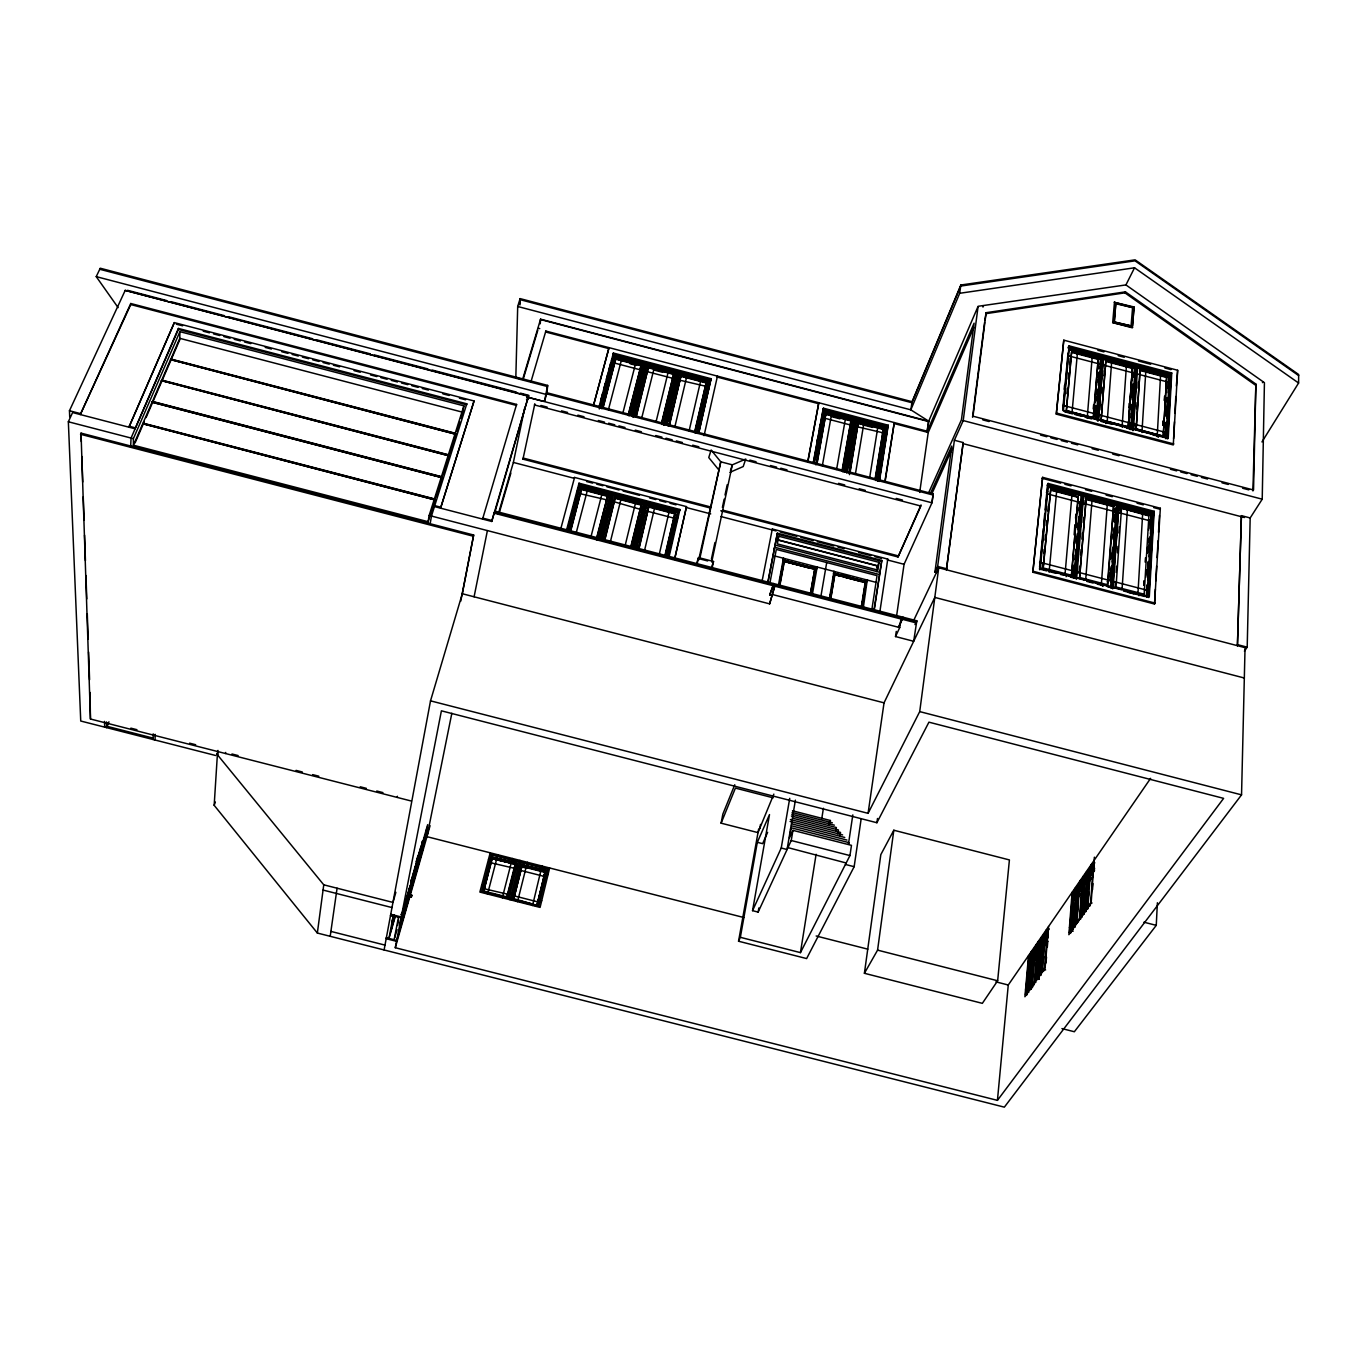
<?xml version="1.0" encoding="UTF-8"?>
<svg xmlns="http://www.w3.org/2000/svg" width="1367" height="1367" viewBox="0 0 1367 1367"><rect width="100%" height="100%" fill="white"/><g stroke="black" fill="none" stroke-linecap="round" stroke-linejoin="round"><path stroke-width="1.5" d="M152.164 402.24L442.088 477.698L152.164 402.24L161.443 380.607L449.025 455.809L161.443 380.607M153.155 739.53L153.189 733.857M1261.963 441.934L1298.599 383.016L1298.65 374.507L1135.106 259.85L960.83 285.019L912.062 401.71L910.832 409.844L928.706 421.19L927.27 431.237L545.843 331.053L530.892 382.025M155.086 740.025L155.137 734.352L154.727 735.446M161.443 380.863L170.567 359.572L455.843 434.262L170.567 359.572M170.567 359.829L179.778 338.332L462.781 412.253L460.952 418.046M474.059 400.975L440.567 508.165L474.059 400.975L174.327 322.612L129.78 425.24M178.376 329.464L178.394 328.439L466.796 403.812L466.625 404.803L178.376 329.464L131.061 438.055L130.617 447.282M462.866 411.757L463.891 405.862L179.914 331.651L179.743 339.87L146.064 417.584M1244.414 651.188L1247.2 647.172L1250.173 517.956L1262.219 499.194L1264.424 382.675L1125.93 284.917L978.106 306.293L963.222 420.575L954.371 440.242L937.642 566.434L934.943 572.09L936.48 572.5M1252.924 490.958L1255.88 384.076L1125.434 291.855L986.12 312.701L984.838 320.408L985.282 319.4M1255.88 384.076L1253.539 490.001L972.996 416.2L972.552 417.191L984.565 322.509M217.575 751.508L214.175 805.317L317.349 933.046L1004.352 1107.15L1241.544 794.859L1245.047 647.668L938.719 567.783L913.703 620.396M1241.424 515.649L1237.425 645.685L1241.424 515.649L1250.173 517.956M912.062 401.71L520.126 298.621L517.7 306.481L515.82 377.685L521.904 379.291M519.699 303.833L519.819 299.595L911.909 402.735L960.693 286.062L1135.037 260.841L1298.65 375.566M519.938 304.978L520.126 298.621M1061.937 1028.582L1074.342 1031.743L1156.26 925.356L1157.388 902.75M217.695 756.019L217.968 750.415M527.013 397.045L931.969 502.8L933.183 493.897L546.954 392.756L547.654 385.409L100.252 268.222L96.237 276.63L118.126 307.626M1173.604 438.619L1174.475 421.788M1174.919 413.364L1175.791 396.515M1176.338 385.99L1177.653 370.269L1063.782 340.161L1056.281 414.116L1173.279 444.941L1177.653 370.269M1165.948 438.807L1169.4 375.6L1137.344 367.586M1136.285 368.97L1137.737 365.69L1170.425 374.319L1166.957 438.175L1133.482 429.358M1167.162 438.363L1167.657 429.221M1167.896 425.069L1168.119 420.899M1168.341 416.747L1168.905 406.341M1169.246 400.104L1169.468 395.952M1169.81 389.715L1170.613 375.036L1171.741 372.986L1069.079 345.851L1068.071 347.936L1074.906 349.747M1167.674 438.961L1171.194 373.977L1068.601 346.842M1171.741 372.986L1168.238 437.987L1063.048 410.271L1069.079 345.851M69.717 416.867L69.461 410.732L125.2 290.385L528.551 395.952L494.957 511.942M1162.958 425.188L1163.18 421.053M1164.342 400.36L1164.581 396.225M1163.18 425.462L1163.3 420.848M1164.53 400.719L1164.804 396.498M1166.632 376.882L1163.249 436.141L1136.199 428.862L1140.095 369.859L1136.131 428.999L1163.249 436.141L1166.632 376.882L1140.027 369.996M1154.534 604.026L1160.344 508.251L1042.611 477.339L1032.837 572.243L1154.534 604.026L1155.354 589.28M1155.816 580.838L1156.636 566.092M1157.114 557.651L1158.037 540.802M1158.515 532.361L1159.455 515.513M1163.813 437.098L1164.001 433.698M1164.974 416.217L1165.368 408.989M1166.29 392.244L1166.769 383.888M1165.316 426.658L1165.573 422.437M1166.683 401.727L1166.957 397.507M1165.402 436.927L1166.051 422.642M1166.683 413.637L1167.418 397.694M1168.067 388.536L1168.751 376.198L1162.651 374.592M1165.812 437.543L1166.649 422.113M1166.888 417.926L1167.914 399.096M1168.255 392.825L1169.4 375.6M1157.2 436.5L1160.651 373.755M1112.601 588.835L1119.06 503.774L1152.859 512.642L1147.99 596.695L1123.503 590.305M1148.229 596.73L1148.434 593.073M1149.271 578.702L1149.75 570.347M1150.125 564.075L1150.365 559.889M1150.604 555.72L1151.202 545.262M1151.937 532.72L1152.535 522.262M1152.859 516.726L1154.209 511.292L1048.079 483.44L1047.583 484.396L1153.663 512.232L1148.741 597.55M1148.656 595.79L1149.032 589.536M1149.63 579.147L1150.228 568.74M1150.946 556.249L1153.475 512.557L1047.412 484.738M1154.209 511.292L1149.305 596.627L1039.911 568.057L1039.398 568.997L1046.695 570.893M1143.786 584.973L1144.145 580.633M1145.153 562.076L1145.512 557.736M1143.991 585.315L1144.282 581.078M1144.162 594.337L1148.929 515.325L1121.504 508.131L1116.036 586.853M1145.819 577.164L1146.264 569.766M1147.238 553.105L1147.614 546.868M1148.588 530.208L1149.22 519.802M1148.912 542.221L1149.151 538.051M1146.537 590.783L1146.776 586.597M1147.631 571.97L1148.246 561.529M1148.981 548.987L1149.596 538.547M1150.689 519.785L1151.817 513.889L1146.947 597.242M1146.298 597.14L1147.016 584.82M1147.562 575.541L1148.348 561.905M1148.912 552.49L1149.818 536.923M1150.313 528.585L1151.134 514.505L1142.744 512.3M1146.828 595.79L1147.391 586.135M1147.75 579.847L1148.741 563.084M1149.1 556.796L1150.211 537.949M1150.45 533.762L1151.578 514.265L1129.398 508.456M1139.634 595.175L1138.882 595.704M1145.819 371.26L1141.992 431.34L1135.259 429.563L1135.601 424.488L1164.086 431.989M1142.077 432.519L1142.146 430.571M1136.643 408.75L1137.054 402.547M1138.01 388.108L1138.421 381.906M1130.338 429.546L1130.629 425.359M1131.141 417.841L1132.047 404.495M1132.542 397.216L1133.328 384.486M1133.892 377.377L1134.593 367.176L1111.918 360.392L1111.576 362.939M1130.868 428.332L1135.242 366.561L1103.152 358.547M1131.141 428.196L1136.25 365.297L1103.528 356.633L1102.537 363.895L1103.066 362.409L1101.58 362.016L1100.657 363.4M1131.944 428.948L1136.25 365.297M1132.201 429.153L1133.123 423.104M1133.653 407.588L1134.08 401.368M1135.054 386.861L1135.464 380.641M1132.491 430.075L1136.848 365.279M1122.051 589.416L1127.416 509.498M1132.918 430.656L1133.875 423.309L1132.354 422.916L1131.398 424.266M1133.858 416.474L1134.832 401.966M1135.259 395.746L1136.233 381.239M1133.328 430.212L1137.737 365.69M1115.062 587.588L1115.455 581.983L1145.068 589.724M1116.121 572.448L1116.549 566.228M1117.488 552.729L1117.933 546.458M1118.855 532.993L1119.3 526.756M1128.869 407.571L1129.142 403.453M1132.372 367.979L1128.305 426.931L1132.44 367.843L1105.886 360.82L1101.153 419.772L1128.305 426.931L1132.44 367.843M1129.159 423.582L1129.86 413.261M1130.782 399.865L1131.21 393.593M1132.132 380.248L1132.696 371.995M1129.774 429.392L1130.065 425.222M1131.124 409.211L1131.483 404.598M1132.542 388.484L1132.884 383.973M540.255 323.791L540.58 319.177L928.706 421.19L926.877 432.143L974.09 323.176L961.428 419.823L928.808 492.41M1110.756 575.063L1111.354 566.724M1112.089 556.318L1112.687 547.979M1113.439 537.556L1114.02 529.234M1114.771 518.811L1115.062 514.641M1089.619 874.709L1090.114 876.982M1110.653 577.421L1111.474 566.109M1111.986 558.744L1112.806 547.296M1113.404 538.94L1114.225 527.594M1114.754 520.143L1115.575 508.507L1115.216 512.557L1117.078 509.652L1118.616 510.062L1118.052 511.48M1110.414 580.719L1111.918 566.211M1112.208 562.042L1113.251 547.415M1113.695 541.144L1114.601 528.619M1115.045 522.348L1116.036 508.456M1088.491 896.256L1088.764 892.173M1110.568 587.742L1116.497 504.611L1117.523 503.364L1083.706 494.495L1083.142 496.067L1116.549 504.833L1107.424 503.022M1122.136 426.111L1126.408 366.134M1126.459 365.023L1126.357 366.852M1087.824 909.021L1090.165 876.162L1094.557 869.822M1122.222 427.29L1122.29 425.342M1088.286 907.312L1088.388 905.877M1091.344 864.405L1091.242 865.789L1094.13 868.096L1086.919 878.52M1117.523 503.364L1111.576 587.195L1087.073 580.787M1111.867 587.229L1112.123 583.589M1113.285 567.168L1113.575 562.999M1114.618 548.406L1114.908 544.237M1115.933 529.661L1116.241 525.492M1117.642 505.722L1117.266 510.899L1117.847 509.857M1089.772 906.236L1089.875 904.886M1112.14 588.357L1112.738 579.847M1113.49 569.219L1113.951 562.845M1114.84 550.081L1115.301 543.707M1115.745 537.316L1118.155 503.295M1112.328 588.032L1118.343 502.971L1117.762 503.996M1092.609 866.148L1084.817 877.443L1081.895 917.342L1080.528 917.001L1090.661 902.664L1093.497 862.526L1094.864 862.867M1116.138 538.564L1117.027 526.073M1117.471 519.819L1118.479 505.329L1151.868 514.095L1152.859 512.642M1128.493 362.682L1126.818 366.459M1131.039 326.44L1132.594 307.626L1115.831 303.184L1114.173 321.963L1131.295 325.944L1114.173 321.963M1113.046 588.391L1118.889 505.243L1127.724 507.567L1127.365 510.284M1094.369 857.177L1091.122 903.314L1068.874 934.703L1072.121 892.292M1092.506 889.78L1092.951 883.646M1093.942 869.327L1094.249 864.952L1085.227 878.007L1082.664 915.258M1132.508 325.79L1134.046 306.977L1114.276 302.295L1133.79 307.49M1114.515 301.799L1112.687 322.612L1132.372 327.824L1134.046 306.977M1081.963 902.955L1082.425 896.855M1083.587 880.895L1083.313 884.671L1081.946 884.312L1084.92 882.347L1087.073 882.757L1086.133 883.953L1086.594 877.682M1085.774 872.488L1086.936 875.529L1088.986 876.281M1084.697 901.502L1085.142 895.47M1107.39 584.717L1113.575 506.046L1107.817 584.837L1079.588 577.472L1086.116 498.835L1079.657 577.352M1084.663 904.288L1085.415 895.932M1084.253 914.215L1086.816 877.887M1085.432 904.083L1086.167 894.001M1087.312 878.058L1086.885 883.919L1088.354 882.894M1085.022 911.242L1087.363 878.639L1094.591 868.216M1108.74 581.112L1109.338 572.807M1110.294 559.359L1110.756 553.105M1111.73 539.572L1112.106 534.292M1113.011 521.767L1113.456 515.496M1085.688 911.157L1087.893 878.844L1093.89 870.198M1085.996 911.601L1088.354 878.759M1086.475 909.123L1087.893 878.844M1114.737 512.369L1115.045 508.285M1077.384 894.565L1074.958 927.168L1077.042 894.684L1081.827 887.798M1075.419 924.724L1076.94 894.65L1074.53 926.706M1078.067 889.985L1077.999 892.155L1075.966 891.404L1074.821 888.379M1101.272 585.384L1107.441 502.697M1078.631 890.583L1079.093 892.839M1077.452 911.943L1077.897 905.86M1076.888 922.657L1079.161 892.019L1082.374 887.371M1077.093 923.101L1078.683 920.692M1080.272 880.485L1080.169 881.869L1083.006 884.141L1075.966 894.326L1073.522 926.723M1103.22 585.657L1102.503 586.204M1109.508 500.647L1108.688 502.766M1069.524 932.533L1079.434 918.539L1082.356 878.673L1083.723 879.015L1073.898 893.249L1070.891 932.875L1069.524 932.533L1072.548 892.907L1082.356 878.673M1079.879 919.188L1083.006 876.486M1080.391 918.282L1083.45 877.084L1093.497 862.526M1073.112 931.252L1071.489 930.824L1074.308 893.813L1083.108 881.066M1071.608 930.859L1071.711 929.44L1073.078 929.799M1073.915 919.701L1074.428 911.601M1075.658 893.471L1075.197 899.708L1076.102 898.546L1071.591 899.281M1073.3 927.783L1076.376 893.847M1106.399 422.813L1105.715 423.497M1114.43 321.467L1115.831 303.184M1111.627 362.221L1107.082 423.292M1101.119 409.878L1101.512 404.888M1102.434 393.423L1102.913 387.237M1103.835 375.754L1104.228 370.782M1105.818 360.956L1101.153 419.772L1128.373 426.794M1095.599 410.39L1095.941 406.255M1097.274 389.732L1096.949 393.867L1097.342 389.287M1095.633 410.322L1096.009 405.743M1098.333 377.275L1098.692 372.832M1095.77 414.662L1096.437 406.392M1096.949 400.189L1097.786 389.868M1098.453 381.598L1099.136 373.345M1095.787 414.833L1096.522 405.743M1096.966 400.428L1097.804 390.142M1098.384 382.863L1099.307 371.636M1095.873 419.122L1096.949 405.862M1097.291 401.693L1098.145 391.304M1098.641 385.05L1099.649 372.576M1099.991 368.424L1101.05 357.522L1068.943 349.508M1096.146 418.986L1101.05 357.522M1102.041 356.24L1101.119 357.761L1068.772 349.217L1069.302 347.594L1102.041 356.24L1096.915 419.72L1090.917 418.148M1098.111 408.767L1098.607 402.564M1099.444 392.244L1099.939 386.041M1100.931 373.635L1101.443 367.433M1097.462 420.831L1102.656 356.24M1097.633 420.506L1102.827 355.898L1102.28 356.975L1136.455 366.014L1137.036 364.938L1132.679 429.734L1126.459 428.093M1099.376 403.162L1098.384 415.568L1098.931 414.098L1097.411 413.688L1096.471 415.055M1099.717 399.027L1100.708 386.622M1101.033 382.487L1102.195 368.031M1098.333 420.985L1103.374 358.137M1085.671 579.916L1092.165 498.682L1105.527 502.185M1098.453 420.13L1103.528 356.633M1047.925 928.62L1044.678 967.631L1035.485 980.6L1038.817 941.846L1047.925 928.62L1049.224 928.962L1040.116 942.171L1036.955 979.062M1048.54 926.536L1045.072 968.297L1024.908 996.748L1028.548 955.55M1046.49 957.037L1045.994 963L1045.652 961.257M1047.31 947.109L1047.806 941.145M1079.076 573.354L1079.657 566.246M1080.613 554.712L1081.041 549.585M1081.895 539.162L1082.408 532.908M1083.279 522.484L1083.689 517.427M1085.125 500.202L1084.834 503.74L1113.763 511.326M1093.207 408.904L1093.651 404.598M1098.214 358.786L1093.327 417.721L1066.157 410.561L1093.327 417.721L1098.214 358.786L1071.643 351.763L1066.38 410.613M1093.993 417.225L1094.284 413.603L1065.747 406.067M1095.24 402.035L1095.65 396.96M1096.59 385.579L1097.086 379.394M1097.923 369.124L1098.436 362.939M1039.655 966.64L1040.184 960.317M1047.618 935.062L1042.013 943.162L1038.835 978.071L1037.519 977.73M1039.04 979.045L1042.064 943.264L1047.6 935.284M1073.727 569.561L1074.103 564.947M1042.491 942.752L1039.826 975.064L1035.964 974.996L1034.973 976.397M1073.693 576.122L1074.633 564.998M1075.094 559.667L1075.966 549.312M1076.495 543.109L1077.281 533.745M1077.811 527.491L1078.683 517.085M1079.212 510.831L1079.981 501.689L1079.366 502.834M1087.209 418.063L1092.301 355.676M1040.355 974.944L1043.004 943.589L1047.43 937.181L1043.004 943.589M1074.103 576.806L1076.307 550.525M1076.666 546.356L1077.726 533.865M1078.067 529.695L1079.127 517.187M1079.469 513.035L1079.913 502.492M1074.154 578.224L1081.143 495.35L1048.147 486.686M1048.079 936.805L1043.448 943.486L1040.765 975.372L1043.106 943.606M1044.063 939.129L1043.978 941.248L1042.013 940.53L1040.936 937.574M1044.593 939.71L1045.02 941.914M1082.151 494.085L1081.212 495.555L1047.771 486.772L1048.301 485.2L1082.151 494.085L1075.146 577.677L1040.253 568.569L1039.757 569.8M1043.329 960.505L1043.636 956.524M1042.491 971.92L1045.089 941.111M1045.994 930.243L1047.071 933.2L1040.475 942.769L1037.399 979.114M1077.657 551.482L1078.016 547.33M1079.059 534.856L1079.4 530.704M1080.443 518.23L1080.801 514.077M1082.134 498.169L1081.844 501.604L1082.408 500.561M1075.88 578.514L1082.972 493.692M1080.545 527.132L1081.587 514.658M1081.946 510.506L1082.972 498.101M1076.632 578.873L1083.706 494.495M1032.358 987.23L1035.109 955.516M1035.947 944.819L1037.006 947.775L1038.544 948.168L1032.068 957.515L1038.527 948.373M1033.794 985.18L1033.896 983.881M1034.494 982.002L1037.826 943.264L1028.924 956.182L1025.523 994.698L1034.494 982.002L1035.81 982.343M1034.87 982.685L1038.442 941.214M1036.835 970.348L1037.382 963.974M1038.1 955.465L1038.476 951.21M1074.137 534.822L1074.906 524.655M1075.556 518.264L1075.897 514.112M1050.71 489.557L1078.119 496.887L1071.506 575.217L1043.175 567.954L1050.71 489.557L1078.187 496.768L1071.438 575.336M1072.001 576.344L1072.48 570.757L1042.799 563.016L1042.269 568.569M1073.368 560.35L1073.813 555.053M1074.787 543.69L1075.231 538.495M1076.205 527.03L1076.564 522.86M1077.435 512.437L1077.862 507.43M1026.822 995.022L1030.205 956.524L1037.126 946.494M1027.386 993.262L1030.547 957.122L1038.544 945.537M1031.008 951.996L1032.068 954.935L1033.999 955.636M1065.013 574.516L1071.967 494.957M1072.053 493.76L1071.916 495.743M1030.086 977.559L1030.821 969.1M1031.555 960.745L1031.897 956.712M1032.102 956.917L1029.197 990.05L1029.812 989.195L1025.523 989.811M1029.693 989.981L1032.563 957.088M1038.356 950.27L1033.042 957.925L1030.342 989.076L1033.162 957.959L1038.459 950.304M1030.769 989.024L1033.503 957.823M1031.026 989.093L1033.042 957.925M1034.614 954.132L1035.041 956.302M547.654 385.409L544.476 401.385L546.954 392.756M1072.07 412.133L1077.401 353.182M1072.053 414.064L1072.087 412.116M1049.275 570.398L1056.674 490.941M1056.759 489.745L1056.606 491.727M1066.892 393.628L1067.388 388.382M1068.242 379.103L1068.823 372.883M1069.592 364.579L1070.173 358.359M1066.363 410.63L1071.574 351.9M1064.192 389.27L1064.568 385.152M997.432 1100.367L1223.619 798.362L928.928 722.169L876.896 822.729L441.404 710.823L395.285 947.724L997.432 1100.367L1008.265 985.009L1150.621 778.336M1062.757 409.177L1068.02 353.079L1068.242 354.822M1069.302 347.594L1063.372 410.886L1088.918 417.618M1039.911 568.057L1048.079 483.44M1040.184 569.356L1048.301 485.2M1056.281 414.116L1063.782 340.161M1043.704 553.532L1044.098 549.397M1044.986 540.153L1045.482 534.941M1046.37 525.612L1046.866 520.485M1047.771 511.053L1048.25 506.012M1050.642 489.676L1043.243 567.835M997.654 980.771L1009.41 859.928L893.813 830.23L880.826 854.614L864.405 973.287L982.343 1003.344L997.654 980.771L877.58 950.133L864.405 973.287M1039.569 567.185L1043.311 528.568M1043.687 524.586L1044.713 514.009M1045.106 509.908L1047.412 486.122M1032.837 572.243L1042.611 477.339M599.823 539.538L611.579 493.248L579.386 484.858L578.839 487.865M611.391 500.886L611.545 499.553L610.075 499.16L608.657 501.74M599.669 408.323L613.715 354.685L644.899 362.87L631.622 415.26M972.996 416.2L986.12 312.701M977.678 307.302L928.313 422.078M963.188 442.566L946.408 569.783L963.188 442.566L954.371 440.242M411.382 801.045L90.461 719.008L81.029 433.117L473.665 535.027L462.302 593.739L430.52 700.844L868.079 813.331L919.718 711.609L938.719 567.783M317.349 933.046L323.757 884.825L216.704 753.9M613.048 493.624L612.843 495.11L644.609 503.381L645.207 502.014L613.048 493.624L601.326 539.931M934.943 572.09L951.74 446.069L930.38 493.487M877.58 950.133L893.813 830.23M645.053 509.669L645.241 508.336L643.772 507.943L642.78 510.694M517.7 306.481L910.832 409.844L959.685 293.29L960.83 285.019M494.7 511.053L916.813 620.789L913.686 641.277L895.522 636.561L896.274 631.4M646.318 363.246L646.113 364.767L676.87 372.849L677.468 371.431L646.318 363.246L632.887 417.02M876.896 822.729L877.494 818.491M330.199 936.292L337.085 888.208M895.522 636.561L899.725 627.59L900.956 618.978L774.747 586.17L769.621 603.872L429.153 515.462L463.891 405.862M919.683 492.428L928.227 432.485L973.817 327.431M868.079 813.331L884.039 702.843L934.806 597.413L1244.329 678.015M896.735 614.962L904.065 564.298L931.969 502.8L933.183 493.897M720.802 510.762L898.034 556.984L921.033 504.919M758.651 828.983L738.556 941.231L806.633 958.575L854.153 866.695L861.159 818.833M409.331 896.188L409.587 895.231M646.659 502.39L646.437 503.859L678.169 512.129L678.784 510.762L646.659 502.39L635.501 548.816M787.426 847.489L846.173 862.987L849.949 855.571L851.47 845.353L792.945 830.35L789.477 837.868L791.185 827.787L849.197 842.687L848.446 844.157L852.82 814.903M409.878 896.205L410.527 894.479M879.852 611.818L887.781 559.103L772.304 528.995L771.979 529.866M738.556 941.231L740.35 937.318L800.447 952.628L846.173 862.987M411.399 895.983L411.33 897.265M411.313 897.042L411.57 895.744L410.237 896.205C412.065 898.358 411.86 892.976 411.621 895.556M874.145 610.69L881.8 560.402L777.362 533.181L767.81 582.274M839.902 836.314L840.5 832.418L790.416 819.551M835.767 831.358L836.365 827.531L791.39 815.996M876.691 571.594L877.597 565.784L777.515 539.709M871.616 611.152L877.05 575.661L776.302 549.414L769.86 583.282M879.084 562.367L877.904 570.107L777.345 543.912L778.814 536.223L879.084 562.367L876.845 567.493M837.817 833.819L838.415 829.957L793.082 818.32M874.009 609.87L881.8 560.402M678.886 371.79L678.647 373.311L709.388 381.393L710.02 379.975L678.886 371.79L666.293 424.334M885.167 479.714L894.291 422.574L885.218 480.911M861.193 607.563L865.226 582.257L834.844 574.584M861.603 607.238L865.653 581.812M861.552 608.059L865.841 580.65L867.242 580.086L863.329 607.58M862.201 606.931L864.491 592.355M865.123 588.271L866.114 582L834.058 573.713M862.304 606.658L864.73 592.014M865.243 587.998L866.029 583.709M829.82 824.233L830.401 820.508L792.484 810.768M875.358 479.373L883.424 428.896L874.983 479.492M800.447 952.628L816.099 854.29M821.755 818.73L823.412 808.273M875.82 480.518L884.039 428.896L857.587 421.959L849.01 472.692M878.144 474.229L879.152 467.548M879.784 463.823L880.468 459.261M881.117 455.501L881.783 450.973M882.433 447.18L883.099 442.686M883.748 438.875L884.415 434.416M877.306 480.962L885.662 428.213L856.289 420.506L848.411 466.916M878.622 474.349L886.26 427.649L855.947 420.096L886.106 428.025M877.939 481.167L886.26 427.649M878.656 479.937L887.098 426.47L856.135 418.336L855.161 423.445M878.964 481.099L879.63 476.929M880.28 472.777L880.929 468.608M883.236 454.049L883.902 449.88M884.552 445.71L885.218 441.558M885.867 437.389L886.517 433.236M879.22 480.552L887.901 426.128L823.122 409.126L813.16 463.259M879.391 481.44L888.26 425.222L823.464 408.203L823.122 409.126M869.6 478.091L877.819 427.273M877.973 426.196L877.699 427.956M427.871 523.151L429.153 515.462M430.161 523.749L431.459 516.06L466.796 403.812M142.749 423.719L435.048 499.929L142.749 423.719L133.419 445.215L428.11 521.716L435.27 499.109L142.988 423.138L152.164 401.983M787.768 848.018L791.237 840.517L792.945 830.35M855.349 474.366L863.824 423.599M863.995 422.523L863.705 424.283M849.454 474.639L858.305 422.3L849.966 472.948M740.35 937.318L757.318 842.311L769.501 814.578L752.551 910.661L758.138 912.097L787.084 849.522L795.406 800.156M829.376 598.746L833.99 571.406L835.066 572.397L830.435 599.959M830.299 596.029L831.29 590.202M831.683 587.742L832.383 583.606M833.033 579.864L833.785 575.319M830.333 596.183L831.051 591.996M831.734 587.913L832.452 583.726M833.118 579.642L833.836 575.456M830.623 599.617L834.929 574.362M844.208 471.837L844.943 467.206M845.626 463.55L852.017 426.196M852.307 424.505L853.298 419.72L823.908 411.997L815.467 458.287M844.447 471.547L853.298 419.72M844.84 471.649L853.897 419.156L823.703 411.228L822.831 412.868M844.994 471.29L853.897 419.156M752.551 910.661L781.24 848.018L789.716 798.328M845.626 471.29L854.734 417.977L823.737 409.827L823.395 411.33L854.016 419.361L854.734 417.977M846.31 470.385L852.683 433.014M853.384 428.862L854.478 423.736M854.443 422.676L855.52 417.636L846.207 471.905M846.737 472.999L855.195 423.907L853.777 423.548L853.093 424.795M847.232 471.871L856.135 418.336M852.188 443.216L852.888 439.08M841.987 470.863L851.043 420.387L842.362 470.726M820.866 596.542L826.71 562.538M842.824 471.888L851.658 420.404L825.19 413.449L815.843 464.831M758.138 912.097L758.856 907.961M836.604 469.445L845.66 417.396M734.763 784.761L722.853 814.1L721.11 823.173L758.002 832.623L773.842 794.124M810.289 594.32L814.766 569.116L784.333 561.427M810.375 594.115L814.766 569.116M810.614 594.816L815.398 567.51M811.673 591.638L815.552 570.569M812.374 594.32L817.158 567.015L815.757 567.134M822.336 465.72L831.666 413.723M759.779 828.539L760.513 824.404M825.19 413.449L824.335 418.131L850.855 425.103M816.731 464.028L825.89 413.791L816.953 464.302M816.714 443.113L817.466 438.961M819.363 428.623L820.132 424.471M813.621 462.046L823.464 408.203M815.791 451.4L816.543 447.248M817.295 443.113L818.047 438.978M814.014 463.003L823.737 409.827M814.202 463.225L823.703 411.228M867.618 580.155L867.276 581.556M807.743 461.602L818.799 402.752L808.085 460.713M384.093 949.962L430.52 700.844M779.446 586.716L784.521 559L783.462 558.249L783.12 559.65M779.686 586.375L784.419 561.222M386.314 938.018L388.911 938.668L393.149 916.18L390.518 915.514M769.621 603.872L774.747 586.17M778.37 585.486L783.462 558.249M779.72 581.163L780.557 576.601M781.258 572.927L783.701 560.248L816.612 568.997L817.158 567.015M390.894 931.764L394.072 914.899M769.724 594.953L773.807 583.589L769.724 594.953L771.244 595.346M767.793 583.213L777.362 533.181M833.99 571.406L833.443 573.371M394.123 939.744L398.463 917.257M397.609 925.476L398.651 919.957M460.747 601.172L473.665 535.027M761.897 582.103L772.304 528.995M399.916 924.622L400.514 921.58L402.223 920.862L401.813 922.913L408.323 900.101L408.34 894.155M410.937 884.945L399.813 928.073L409.434 892.548M401.266 920.623L402.411 914.762L400.787 914.352M403.692 913.361L401.966 914.079L401.078 918.675C406.477 909.277 409.382 897.213 409.844 886.551L402.325 912.609M409.28 889.797L410.049 885.936M413.142 875.188L411.535 882.809L411.945 879.87M412.851 875.273L412.509 878.349M411.45 882.792L412.971 875.153M413.415 873.718L414.03 870.642M415.414 867.618L414.697 872.026M416.457 863.09L416.935 859.877M414.577 872.129L417.106 859.911M410.425 895.539L410.322 895.129M417.687 861.552L418.387 856.904L417.738 861.415M419.464 852.29L418.849 855.383L419.498 852.444M422.471 840.995L420.506 850.838L421.771 851.128L424.522 837.39L400.958 922.264M420.575 850.855L422.711 841.047M422.318 850.65L427 827.308M474.093 596.781L487.404 530.584M451.845 713.249L426.948 836.672L743.853 917.53M440.721 507.191L434.603 505.602L434.45 506.576L491.727 521.459L528.551 395.952M491.727 521.459L494.358 512.232L916.642 622.002M516.589 404.427L516.384 405.418L130.754 304.551L130.754 303.508L516.589 404.427L482.568 519.084L482.756 518.127L491.932 520.502M498.306 513.958L513.377 462.439L524.825 407.366M545.843 331.053L545.638 331.993L608.776 348.585L593.483 405.503M711.421 559.018L714.941 542.511M722.391 507.43L724.151 499.177M725.023 495.042L727.227 484.721M711.711 562.008L732.336 464.848L745.733 459.056L743.204 466.557L729.858 472.35M712.224 567.595L713.523 561.478L698.537 557.582L696.726 563.084M710.498 508.063L522.963 459.158L534.822 403.88L534.497 404.957L920.862 506.029L898.034 556.984M697.204 563.7L698.537 557.582M698.64 560.06L720.768 461.824L711.148 450.016L708.755 457.552L718.341 469.325M409.98 896.393L409.946 897.35L409.946 896.12M704.056 435.646L717.453 376.13L717.162 377.053L818.474 403.658M674.495 559.445L686.507 506.627L574.567 477.442L560.743 528.926M674.785 558.573L686.507 506.627M822.404 416.747L822.712 415.397L821.635 416.2M667.557 553.908L673.572 527.559M667.985 553.396L669.83 545.296M670.77 541.264L672.615 533.181M673.538 529.132L675.383 521.049M695.325 433.271L706.944 382.401L680.373 375.429L668.241 426.179M667.865 554.336L675.913 519.255M676.169 517.956L677.161 513.838M667.694 557.138L678.015 511.942L646.711 503.791L646.01 505.38M668.053 556.489L678.169 512.129M668.173 557.309L678.784 510.762M697.683 428.435L700.963 414.098M701.886 409.997L703.766 401.795M704.706 397.694L705.628 393.611M696.948 433.288L708.67 381.752L679.143 373.994L678.818 375.122M668.856 557.787L679.929 509.498L579.027 483.2L566.348 530.84M697.409 433.049L709.131 381.547L678.818 373.584M697.426 433.424L709.251 381.171L678.921 373.208L678.203 374.9M698.024 432.638L710.02 379.975M708.789 386.844L707.884 390.859L708.738 388.074M698.622 433.271L710.84 379.633L613.151 353.985L613.39 353.045L711.113 378.71L698.998 432.04M664.635 556.694L674.922 513.291L664.994 556.574M665.866 555.925L675.623 513.257L648.197 506.115L637.757 549.705M694.539 432.262L706.278 382.384L694.897 432.126M659.065 555.241L669.505 510.113M689.122 430.844L700.998 379.411M644.318 551.414L654.998 506.337M674.802 427.085L686.952 375.72M638.509 549.688L648.847 506.508L639.243 547.945M669.164 425.393L681.022 375.754L669.386 425.667M634.015 548.423L645.207 502.014M663.661 425.034L676.135 373.208L646.591 365.45L646.283 366.578M664.242 424.368L676.716 372.627L646.369 364.664L645.685 366.356M664.277 425.222L676.716 372.627M634.613 549.209L646.061 501.638L645.788 502.612L637.398 500.425M664.84 423.958L677.468 371.431M665.439 424.59L678.305 371.089L678.015 372.114M635.877 548.868L646.711 503.791M637.842 541.588L641.243 527.423M642.285 523.698L644.609 511.173M636.441 548.321L645.634 510.011M645.959 508.712L646.95 504.577L654.93 506.661M666.6 424.573L678.921 373.208M667.592 421.258L669.574 413.022M673.47 396.72L676.426 384.4M667.882 420.951L679.143 373.994M630.512 547.825L641.328 504.543L630.87 547.706M661.372 423.582L673.726 373.84L661.731 423.445M631.503 548.082L642.046 504.508L614.586 497.349L603.616 540.836M662.158 424.59L674.409 373.857L647.804 366.886L635.245 416.73M633.587 545.074L639.448 520.81M641.824 510.985L642.661 507.499M633.775 545.484L643.84 503.774L615.338 496.341M633.57 548.27L644.438 503.193L613.014 495.401M633.946 547.62L644.609 503.381L644.165 504.901M665.387 416.645L672.291 388.04M545.125 871.838L536.906 905.432L545.125 871.838L522.006 866.012L513.565 899.486L522.023 865.96M521.921 865.482L545.518 871.275L537.231 905.21M624.941 546.373L635.928 501.364M537.299 906.338L546.014 870.386L521.989 864.252L513.138 899.298M655.972 422.164L668.48 370.884M637.671 499.433L636.697 502.953M547.894 868.899L521.1 862.064L547.894 868.899L538.735 906.338L511.634 899.435L530.823 904.322M549.654 867.994L540.085 907.398L479.868 892.07L490.206 852.82M410.63 894.958L410.305 895.453M574.567 477.442L574.345 478.347L513.377 462.439M608.776 348.585L609.016 347.645L593.705 404.581M532.566 905.484L540.905 870.54M542.238 866.097L541.11 870.386M543.502 877.05L544.203 874.214M576.84 491.556L577.814 490.77L577.814 493.709M579.027 483.2L578.805 484.106L679.655 510.387L679.929 509.498M579.369 486.635L610.827 494.427L599.412 539.401M578.002 493.538L578.275 492.445M579.437 488.156L579.711 487.062L586.716 488.89M613.134 357.812L613.783 356.103L644.165 364.083L631.161 415.295M612.399 363.007L612.689 361.879M641.619 418.405L654.4 367.176M613.732 358.034L614.005 356.89L643.584 364.664L630.973 414.304M570.962 530.191L581.556 488.959L570.176 531.934M491.351 854.46L518.161 861.313L491.351 854.46L481.543 891.78L508.832 898.051L489.471 893.796M602.984 408.289L615.833 358.632L602.762 407.998M517.512 901.656L527.389 862.304M610.178 542.545L621.404 497.588M483.747 888.635L508.37 894.394L507.653 897.265M484.738 888.379L481.611 885.457M490.548 862.731L514.983 868.438L516.043 864.2L491.659 858.51M491.009 861.415L488.515 859.296M491.249 861.483L489.352 861.227M492.188 857.912L492.257 856.665L516.299 862.799L507.379 897.829M491.539 862.457L489.386 861.586M492.479 858.869L515.427 864.269L492.308 858.373L483.525 891.848L492.24 857.69L515.803 863.705L506.884 897.794M586.973 487.284L587.229 486.293L586.716 488.292M509.994 899.742L519.956 860.407M601.736 539.999L613.1 495.025M602.283 538.854L606.897 520.639M607.888 516.658L610.981 504.491M633.314 416.269L646.369 364.664M602.522 538.513L612.877 497.622M633.468 416.679L635.552 408.46M636.561 404.444L639.671 392.141M640.679 388.125L643.789 375.822M511.634 899.435L521.1 862.064M633.519 417.14L646.591 365.45M521.989 864.252L513.377 899.366L517.82 900.272M604.368 540.819L615.218 497.742L604.607 541.093M635.98 416.696L648.436 367.193L636.202 416.986M620.789 358.12L621.302 356.121L621.045 357.146M587.793 488.822L576.003 533.66M621.831 358.632L608.418 409.707M596.866 536.923L607.683 495.777L596.713 538.82M628.188 414.885L641.14 365.279L628.53 414.748M597.106 540.187L608.418 495.743L580.941 488.583L569.441 531.951M628.957 415.893L641.841 365.314L615.218 358.325L601.822 408.784M506.61 897.709L515 864.747M508.883 892.395L514.47 870.437M599.327 537.351L605.991 511.121M599.925 536.086L608.862 500.425M609.186 499.126L610.229 495.008L603.223 493.179M630.853 414.116L636.031 393.747M599.805 538.752L611.579 493.248M508.661 898.683L518.161 861.313M631.588 414.509L644.899 362.87M600.574 539.726L612.45 492.872L612.194 493.846L620.584 496.033L620.857 495.059L620.037 498.733M632.067 416.457L645.737 362.528M487.592 893.317L487.916 892.087L487.404 893.984M496.836 857.844L496.546 859.518M603.906 491.249L603.53 492.684M637.466 360.922L637.073 362.392M502.39 897.453L511.583 861.5M502.458 897.829L502.953 895.915L502.629 897.145M512.522 858.51L511.395 862.799L511.719 861.637M590.783 537.504L602.317 492.616M622.771 413.466L635.911 362.323M496.529 859.023L497.656 854.717M487.643 893.693L497.007 857.775M483.081 891.643L492.257 856.665M599.293 405.931L613.39 353.045M601.002 399.625L602.625 393.525M603.718 389.458L605.342 383.358M606.418 379.291L608.042 373.191M609.135 369.124L610.759 363.024M599.276 408.955L613.715 354.685M567.1 531.028L579.386 484.858M567.51 530.362L579.215 486.344L611.015 494.632M600.181 407.195L613.783 356.103M567.544 531.114L579.471 486.259M600.831 405.948L612.211 363.195L611.562 359.948M568.159 529.986L571.389 517.854M572.448 513.889L577.284 495.708M601.036 406.307L614.005 356.89M568.142 530.567L579.711 487.062M607.341 499.98L579.608 493.572M644.165 364.083L613.68 356.497M610.007 496.409L610.229 495.008M643.191 372.371L644.233 368.526M610.553 500.339L610.81 499.365M645.019 371.568L645.327 370.44M514.112 868.216L516.401 868.489M613.51 501.586L640.833 509.515M514.846 867.498L516.623 868.182M507.875 893.95L509.976 894.377M515.069 867.567L516.846 866.524L519.768 867.259L520.947 869.292M516.299 862.799L492.069 857.434M508.114 893.915L510.181 892.736L513.155 893.488L514.351 895.488M653.358 366.681L653.887 364.681L653.614 365.69M520.297 870.318L544.562 876.503M520.639 871.462L520.092 871.069M522.16 866.575L544.698 872.317M514.744 896.017L512.488 895.026M409.211 896.051L409.468 894.907L409.382 895.983M669.625 370.953L670.172 368.953L669.881 369.979M526.261 866.593L526.585 865.431M517.666 900.973L517.973 899.742M403.282 915.446L409.81 892.548L408.921 891.216M421.771 851.128L409.57 893.915L412.236 880.399L410.937 880.075M395.285 947.724L430.075 825.685M416.217 861.637L417.977 855.503M394.704 937.711L397.045 929.543M410.664 882.74L412.663 875.444M413.278 873.616L415.295 865.807M416.457 861.706L420.831 846.891M410.698 883.8L422.506 841.645M676.58 378.112L676.87 377.104M677.622 380.129L677.947 379.001M1077.333 353.882L1077.709 351.353L1069.336 349.918M391.577 923.101L393.884 915.053M391.594 928.056L395.063 916.01M388.911 938.668L395.507 915.719M642.217 510.284L642.524 509.19M643.532 504.85L643.84 503.774M653.922 505.807L654.468 503.825L654.178 504.799L661.645 506.747M395.866 892.326L392.961 902.408L323.757 884.825M522.963 459.158L523.271 458.082L710.737 506.986M644.216 509.122L644.506 508.131M646.625 505.653L646.95 504.577M685.448 376.796L686.439 373.225L686.149 374.25L637.33 361.418M685.465 377.548L685.926 375.771M499.075 513.445L510.865 473.102M532.993 903.57L532.703 904.8L536.718 905.825M1145.785 371.978L1145.888 369.842M544.596 875.085L546.356 875.769M546.014 870.386L521.784 865.021M544.818 875.153L548.082 874.487M537.487 901.793L539.965 902.015M702.16 379.496L702.706 377.497L702.399 378.505L688.182 374.78M410.066 897.025L410.613 894.719M538.12 901.554L541.691 900.75M537.419 905.484L513.343 898.563M522.621 379.428L540.58 319.177M523.253 379.086L537.795 330.267M670.701 510.181L671.265 508.199L670.958 509.173M397.096 797.388L397.438 796.295M706.055 386.331L679.262 380.06M708.328 382.863L708.67 381.752M708.926 382.965L709.251 381.171M710.532 380.641L711.113 378.71M709.165 386.673L708.755 385.477L708.174 386.758M675.247 520.571L676.614 521.904M676.409 518.828L673.504 518.008M677.861 517.888L677.434 516.726L676.853 517.939M435.902 497.144L442.276 477.117L152.403 401.676M442.925 474.947L449.06 455.57M449.846 453.092L455.894 434.022M456.681 431.528L459.722 421.89M730.474 470.47L732.336 464.848L720.768 461.824L699.733 558.898L707.713 560.966M711.66 566.98L713.523 561.478M1063.423 406.358L1063.936 404.871L1062.637 405.76M214.175 805.317L215.354 802.019M830.606 413.227L831.221 411.245L830.846 412.236M225.35 753.49L225.726 752.414M1047.173 492.889L1047.686 491.454L1046.387 492.308M846.805 417.465L847.42 415.5L847.044 416.491M1040.372 563.358L1040.902 561.957L1039.552 562.777M774.2 548.868L774.525 547.996M776.866 541.435L778.814 536.223M862.987 421.72L863.619 419.754L863.226 420.746M1082.63 502.185L1083.177 500.766L1081.622 500.356L1079.315 503.141M850.889 428.401L851.248 427.478M1076.735 572.858L1077.281 571.457L1075.692 571.047L1074.752 572.329M107.873 722.989L106.575 726.202L153.155 738.112M108.95 721.81L106.626 727.637L106.472 721.93M878.485 427.546L879.801 424.009L879.408 424.983M90.461 719.008L90.017 692.437M721.11 823.173L735.412 788.093L773.192 797.815M883.407 432.895L856.801 426.658M885.218 429.306L885.662 428.213M885.748 429.392L887.098 426.47M884.415 434.706L886.927 432.245M887.491 427.119L888.26 425.222M642.968 369.637L643.515 368.338L644.934 368.714L644.335 371.687L646.847 372.285M135.111 442.84L144.372 421.463M982.958 307.097L983.386 306.088M215.661 755.507L80.738 721.024L68.35 421.771L72.605 412.561L135.094 428.794L178.394 328.439M133.419 446.719L133.385 438.653L179.914 331.651M865.311 582.615L834.571 574.413M675.588 378.198L676.152 376.916L677.571 377.292L676.921 380.248L679.433 380.829M128.925 427.205L174.327 322.612M887.781 559.103L887.405 559.957L904.065 564.298M767.622 832.383L762.632 843.661L757.318 842.311M931.816 493.863L952.355 448.359M1076.393 351.234L1077.162 349.115L1076.632 350.191L1091.823 354.224M130.754 304.551L80.311 414.577L130.754 303.508M790.485 829.291L791.185 827.787M898.461 627.06L903.091 617.166L899.042 626.701M1093.497 355.745L1094.284 353.626L1093.737 354.719L1100.572 356.531M1110.602 360.273L1111.388 358.154L1110.824 359.248M914.984 624.582L916.813 620.789M828.727 823.976L830.401 820.508M1073.334 493.487L1074.137 491.368L1073.573 492.41L1082.425 494.734M1144.777 369.312L1145.58 367.193L1144.999 368.27L1152.586 370.286M1091.02 498.118L1091.823 496.016L1091.259 497.041L1084.185 495.196M1161.847 373.823L1162.651 371.704L1162.07 372.781M1063.697 405.589L1066.773 406.324M1125.93 284.917L1134.542 267.795L1298.599 383.016M985.675 313.709L1124.921 292.846L1125.434 291.855M1112.687 322.612L1132.628 327.328M1099.786 359.333L1100.401 358.137L1100.332 364.254L1097.376 363.4M1101.768 363.297L1102.332 362.221M1132.594 307.626L1115.592 303.679M1126.357 507.396L1127.177 505.277L1126.579 506.32L1134.439 508.37M1054.811 490.463L1056.435 486.72L1055.888 487.763L1047.037 485.439M1055.119 490.616L1055.717 489.471M1097.598 414.97L1098.162 413.893M1144.008 512.027L1144.828 509.925L1144.23 510.95L1138.352 509.395M1133.961 368.372L1134.593 367.176M1136.028 372.354L1136.609 371.277M1136.917 373.926L1139.924 374.643M1040.68 562.503L1043.858 563.272M1083.535 495.965L1090.405 498.22M1049.087 572.124L1049.36 569.543M1131.192 423.377L1128.202 422.506M1168.084 377.395L1168.751 376.198M1167.794 382.692L1168.443 381.496M1170.255 381.393L1170.101 380.129L1169.144 381.496M1075.914 572.277L1076.495 571.252M1114.771 512.129L1115.404 510.985M1167.435 433.373L1167.281 432.109L1166.29 433.459M1142.761 511.959L1137.993 592.577M1110.875 580.838L1107.748 579.95M1150.399 515.94L1151.134 514.505M1112.26 581.761L1112.841 580.753M1150.125 521.391L1150.792 520.263M1152.654 520.178L1152.484 518.947L1151.51 520.246M1160.344 508.251L1159.797 509.19L1153.611 507.567M1262.442 382.657L1263.023 381.683M1148.553 591.245L1148.365 590.031L1147.357 591.313M1066.089 576.686L1066.824 575.507L1060.689 574.55M1158.191 437.32L1158.96 436.073L1153.099 435.116M1170.425 374.319L1169.451 375.822L1137.173 367.296L1136.78 372.935L1137.344 371.465L1135.857 371.072L1134.918 372.456M1027.95 962.351L1030.171 961.309L1032.205 961.702L1031.607 962.573M1034.084 953.551L1036.066 950.68M1093.651 867.396L1093.087 868.199L1094.471 868.558M1034.05 953.944L1036.118 951.09M1044.115 939.556L1046.148 936.617M1080.323 887.268L1078.136 890.43M1074.308 893.813L1075.897 894.223L1083.023 883.936M1086.85 878.417L1094.147 867.874M1037.963 949.911L1032.563 957.72L1030.547 957.122M1048.028 935.387L1042.064 943.264M1076.94 894.65L1081.707 887.764M1088.012 878.878L1094.01 870.232M1033.469 958.147L1037.963 952.098M1043.414 943.794L1048.011 937.608M1077.384 894.855L1082.322 888.191M1088.354 879.049L1094.506 870.642M1041.312 948.459L1042.167 947.382L1038.339 947.331L1037.348 948.766L1038.647 949.091M1032.068 962.744L1033.401 961.855M1042.013 948.459L1043.363 947.519M1075.932 899.674L1077.367 898.683M1036.664 957.139L1033.11 962.265L1034.101 962.522M1043.072 947.946L1047.703 941.282M1077.042 899.127L1082.049 891.95M1088.029 883.355L1093.139 876.008M1069.421 927.561L1073.984 926.843M1084.561 911.123L1080.955 911.225L1079.862 912.763L1081.229 913.122M1030.803 989.4L1032.786 986.598M1111.063 581.829L1112.054 580.548L1113.644 580.958M865.567 582L866.353 581.624L834.143 573.234M639.722 369.654L642.131 370.354M672.342 378.215L674.768 378.915M704.945 386.776L707.354 387.476M606.162 500.476L608.674 501.193M849.915 424.829L852.307 425.53M639.859 509.242L642.353 509.959M882.347 433.339L885.303 433.766M1131.654 372.456L1134.183 373.208M1165.897 381.513L1168.409 382.247M1093.275 413.312L1095.856 414.064M1163.078 431.699L1165.641 432.45M1077.299 501.74L1080.562 502.219M1112.738 511.036L1115.352 511.788M1148.143 520.314L1150.741 521.066M1071.438 570.466L1074.103 571.235M1144.025 589.433L1146.691 590.202M959.685 293.29L1134.542 267.795M323.073 890.071L391.987 907.568M390.74 914.301L401.283 916.967M390.552 915.258L401.095 917.923L427.666 824.677L422.591 849.984L396.533 941.316L386.195 938.702M386.365 937.779L396.72 940.393M330.899 931.405L384.998 945.11M1038.817 941.846L1040.116 942.171M1040.475 942.769L1042.013 943.162M1028.924 956.182L1030.205 956.524M130.839 728.15L136.939 729.705M189.586 743.17L195.669 744.725M231.946 753.986L238.148 755.575M296.075 770.39L302.278 771.979M312.616 774.611L318.819 776.2M360.187 786.777L366.407 788.366M376.745 791.015L382.948 792.604M1044.046 969.562L1045.618 969.972M1042.611 970.536L1043.944 970.878M1037.382 978.977L1038.937 979.37M816.15 935.985L867.789 949.159M995.877 981.848L1008.265 985.009M1027.506 991.895L1028.804 992.22M521.493 865.601L545.741 871.787M523.646 867.481L526.876 868.301M482.483 887.371L484.533 888.003M513.872 895.795L538.359 902.015M483.269 890.908L507.584 897.094M493.402 894.052L500.92 895.966M502.8 896.444L507.191 897.572M519.699 900.75L532.84 904.1M1083.45 877.084L1084.817 877.443M1085.227 878.007L1087.363 878.639M1083.006 884.141L1075.966 894.326M792.125 812.476L832.349 822.814M791.766 814.219L834.348 825.155M1072.548 892.907L1073.898 893.249M790.092 821.43L842.619 834.912M791.801 823.874L844.772 837.458M791.493 825.805L846.959 840.056M1090.661 902.664L1092.062 903.023M1143.906 922.195L1156.26 925.356M791.237 840.517L849.949 855.571M1079.434 918.539L1080.801 918.897M781.24 848.018L787.084 849.522M845.421 864.457L854.153 866.695M919.718 711.609L1241.544 794.859M462.302 593.739L884.039 702.843M1077.469 572.124L1080.203 572.756M1079.144 572.5L1108.791 580.257M1113.78 581.607L1116.514 582.239M1107.253 581.556L1108.312 581.829M1115.968 586.973L1144.247 594.218M1044.012 569.031L1060.126 573.234M1078.683 578.087L1091.567 581.453M1096.522 582.735L1102.468 584.29M1127.946 590.954L1133.824 592.492M1076.735 578.087L1085.056 580.257M1113.165 587.605L1121.487 589.775M1049.719 571.679L1055.905 573.303M1070.344 577.079L1076.53 578.685M1086.85 581.385L1093.036 582.991M1097.154 584.068L1103.357 585.691M1107.475 586.768L1113.661 588.391M1123.452 590.937L1144.606 596.473M1128.031 592.304L1133.927 593.842M1033.332 571.321L1155.098 603.103M170.807 359.025L456.065 433.459M170.79 359.282L456.014 433.698M723.092 510.216L898.204 555.873M937.642 566.434L946.87 568.843M1238.041 644.78L1247.2 647.172M586.563 481.526L592.663 483.115M596.73 484.174L602.83 485.763M606.897 486.823L619.097 490.001M623.164 491.061L639.448 495.315M649.615 497.964L655.716 499.553M659.783 500.612L665.883 502.202M669.95 503.261L676.05 504.85M686.217 507.499L710.72 513.889M720.939 516.555L776.114 530.943M780.232 532.019L796.722 536.308M800.84 537.385L813.211 540.614M817.329 541.691L833.819 545.98M837.937 547.056L844.122 548.68M858.544 552.439L870.916 555.651M875.034 556.728L881.219 558.351M777.037 534.053L881.425 561.256M578.737 484.414L679.553 510.694M580.24 485.524L610.502 493.419M622.463 496.529L635.518 499.929M649.137 503.483L652.503 504.355M675.999 510.489L679.348 511.361M587.707 489.147L602.249 492.923M656.006 506.935L670.428 510.694M671.436 510.968L675.657 512.061M777.43 539.931L877.494 566.006M581.539 489.096L607.649 495.896M615.184 497.861L641.294 504.662M648.812 506.627L674.888 513.411M161.682 380.06L449.247 454.989M581.727 489.574L607.256 496.238M615.372 498.374L640.884 505.004M649 507.123L674.478 513.753M161.682 380.316L449.196 455.245M577.745 492.735L580.599 493.812M611.784 501.997L614.313 502.595M645.463 510.762L647.992 511.361M647.001 511.121L674.478 518.281M774.935 545.006L879.75 572.312M774.525 547.21L879.408 574.533M775.038 556.061L876.025 582.342M810.768 566.434L814.715 567.476M843.524 574.96L849.42 576.498M783.633 560.094L815.911 568.501M834.16 573.439L866.234 581.727M783.564 560.573L815.672 568.86M784.077 561.273L814.681 569.338M786.059 561.991L808.683 567.886M836.536 575.131L840.654 576.208M844.755 577.267L861.193 581.556M152.403 401.42L442.31 476.878M494.171 513.189L772.099 585.435M901.81 619.148L916.215 622.891M142.988 423.394L435.236 499.348M69.461 410.732L80.277 413.552M128.908 426.179L135.077 427.786M773.141 594.696L899.725 627.59M68.35 421.771L133.385 438.653M80.499 434.279L473.307 536.223M982.856 419.908L989.042 421.532M1040.577 435.099L1046.763 436.722M1050.881 437.799L1057.067 439.439M1061.202 440.516L1067.388 442.139M1071.506 443.233L1077.692 444.856M1092.113 448.649L1098.299 450.273M1112.738 454.083L1118.924 455.707M1170.46 469.257L1176.645 470.88M1180.78 471.974L1186.966 473.597M1191.084 474.691L1197.27 476.314M1201.388 477.391L1207.574 479.031M1222.013 482.824L1228.198 484.448M1242.62 488.241L1248.806 489.864M963.222 420.575L1262.219 499.194M540.546 319.553L928.398 421.497M538.393 328.234L539.743 328.593M893.915 423.48L928.227 432.485M962.744 443.54L1244.483 517.529M613.065 354.309L710.737 379.958M823.002 409.434L887.764 426.436M614.928 355.54L635.296 360.888M822.746 410.117L853.111 418.08M855.144 418.61L873.342 423.394M613.527 356.223L644.335 364.305M855.793 419.823L886.38 427.854M646.266 365.04L676.614 373.02M823.566 411.604L853.76 419.532M615.799 358.769L641.106 365.416M648.402 367.33L673.692 373.96M680.988 375.874L706.243 382.504M825.839 413.911L850.992 420.523M858.254 422.42L883.39 429.016M615.987 359.248L640.713 365.741M648.59 367.826L673.299 374.302M681.159 376.386L705.85 382.845M826.01 414.406L850.599 420.848M858.425 422.916L882.979 429.358M630.153 363.776L636.151 365.348M654.742 370.235L662.739 372.32M832.059 416.781L840.022 418.866M858.134 423.633L861.022 424.385M862.474 424.761L872.402 427.375M612.501 362.58L614.945 363.161M613.988 362.921L640.662 369.927M645.156 371.14L647.599 371.721M646.642 371.499L673.282 378.488M677.776 379.718L680.219 380.282M822.849 417.789L825.292 418.37M855.315 426.316L857.758 426.88M672.513 380.573L675.366 382.333M1042.132 478.296L1060.707 483.183M1064.842 484.26L1071.027 485.883M1085.483 489.676L1091.669 491.3M1106.125 495.093L1112.311 496.717M1137.088 503.227L1143.29 504.85M1057.853 488.275L1071.608 491.898M1095.189 498.084L1106.962 501.159M1110.688 502.15L1115.985 503.534M1119.522 504.457L1124.819 505.858M1050.027 487.968L1073.095 494.034M1085.415 497.263L1089.26 498.272M1091.105 498.75L1115.814 505.226M1119.077 506.08L1126.442 508.011M1129.381 508.797L1141.855 512.061M1085.261 498.442L1114.139 506.012M1149.476 515.291L1120.615 507.721L1120.256 513.018L1149.169 520.605M1086.047 498.972L1113.507 506.166M1050.83 490.223L1077.692 497.246M1086.235 499.519L1113.063 506.542M1148.417 515.803L1121.418 508.251M1047.72 494.051L1050.403 494.683M1049.36 494.427L1078.324 502.031M1083.194 503.364L1085.859 503.996M1118.616 512.642L1121.299 513.274M99.757 269.265L547.33 386.502L546.646 393.833L933.029 495.008M96.237 276.63L545.125 394.157M127.541 290.317L166.637 300.552M170.755 301.629L224.239 315.623M228.357 316.7L312.701 338.777M316.819 339.853L370.32 353.865M374.421 354.942L427.922 368.936M432.04 370.013L516.384 392.09M520.502 393.166L528.721 395.319L528.516 396.293L125.2 290.385M529.08 397.592L543.536 401.368M526.893 397.455L528.346 397.831M526.517 399.198L527.987 399.574M540.956 405.486L547.108 407.093M561.461 410.852L567.613 412.458M577.865 415.141L584.017 416.747M598.37 420.506L604.522 422.113M608.623 423.189L614.774 424.795M618.875 425.872L625.027 427.478M635.279 430.161L641.431 431.767M655.784 435.526L661.936 437.132M666.037 438.209L672.188 439.815M676.289 440.892L682.441 442.498M692.693 445.181L698.845 446.787M749.851 460.132L756.054 461.756M770.475 465.532L776.661 467.155M780.796 468.232L786.982 469.855M838.535 483.337L844.721 484.96M859.159 488.737L865.345 490.36M896.274 498.442L902.459 500.066M176.377 324.184L182.58 325.807M203.239 331.207L209.441 332.83M213.56 333.907L219.762 335.53M223.898 336.607L230.1 338.23M234.218 339.306L240.421 340.93M244.556 342.006L250.759 343.63M265.215 347.406L271.418 349.029M281.739 351.729L287.941 353.352M292.077 354.429L298.279 356.052M302.397 357.129L308.6 358.752M312.735 359.829L318.938 361.452M323.056 362.528L329.259 364.152M333.394 365.228L339.597 366.852M354.053 370.628L360.256 372.251M370.577 374.951L376.779 376.574M380.915 377.651L387.117 379.274M391.235 380.351L397.438 381.974M401.573 383.05L407.776 384.674M411.911 385.767L418.097 387.374M422.232 388.467L428.435 390.073M442.891 393.867L449.094 395.473M459.415 398.19L465.617 399.796M1097.838 350.294L1103.938 351.9M1118.172 355.659L1124.272 357.283M1138.489 361.042L1150.689 364.271M1164.906 368.031L1171.006 369.637M1068.43 347.184L1171.006 374.302M1139.873 366.92L1143.29 367.826M1156.379 371.277L1168.905 374.592M1102.981 358.257L1135.293 366.8M1078.341 352.31L1093.275 356.257M1095.052 356.719L1098.624 357.658M1105.339 359.436L1108.893 360.375M1137.737 368.013L1144.862 369.893M1145.871 370.149L1160.634 374.062M1072.463 351.866L1098.778 358.82M1105.049 360.478L1132.987 367.86M1140.881 369.961L1167.145 376.899M1071.745 352.43L1097.718 359.282M1105.988 361.486L1131.944 368.321M1140.198 370.525L1166.119 377.36M1068.772 355.916L1098.367 363.69M1103.066 364.989L1105.664 365.587M1104.656 365.348L1132.645 372.747M1138.916 374.404L1166.871 381.786M1099.085 414.919L1101.717 415.534M1100.691 415.278L1129.21 422.796M1133.995 424.112L1136.626 424.727M1077.692 414.389L1085.244 416.388M1087.141 416.884L1090.507 417.772M1107.014 422.13L1120.239 425.615M1145.768 432.331L1158.122 435.595M1100.452 420.643L1129.945 428.418M1064.62 411.809L1070.805 413.432M1074.923 414.509L1081.109 416.149M1085.227 417.225L1091.413 418.866M1101.136 421.429L1112.242 424.351M1056.776 413.142L1173.843 443.967M1124.921 292.846L1255.299 385.033M407.434 898.768L408.323 900.101M81.029 433.117L81.319 441.626M81.832 456.493L82.721 482.004M83.233 496.887L84.053 520.263M84.566 535.146L85.438 560.658M85.967 575.524L86.77 598.917M87.283 613.783L88.172 639.295M88.616 652.042L89.573 679.672M104.524 721.417L104.678 727.141"/></g></svg>
